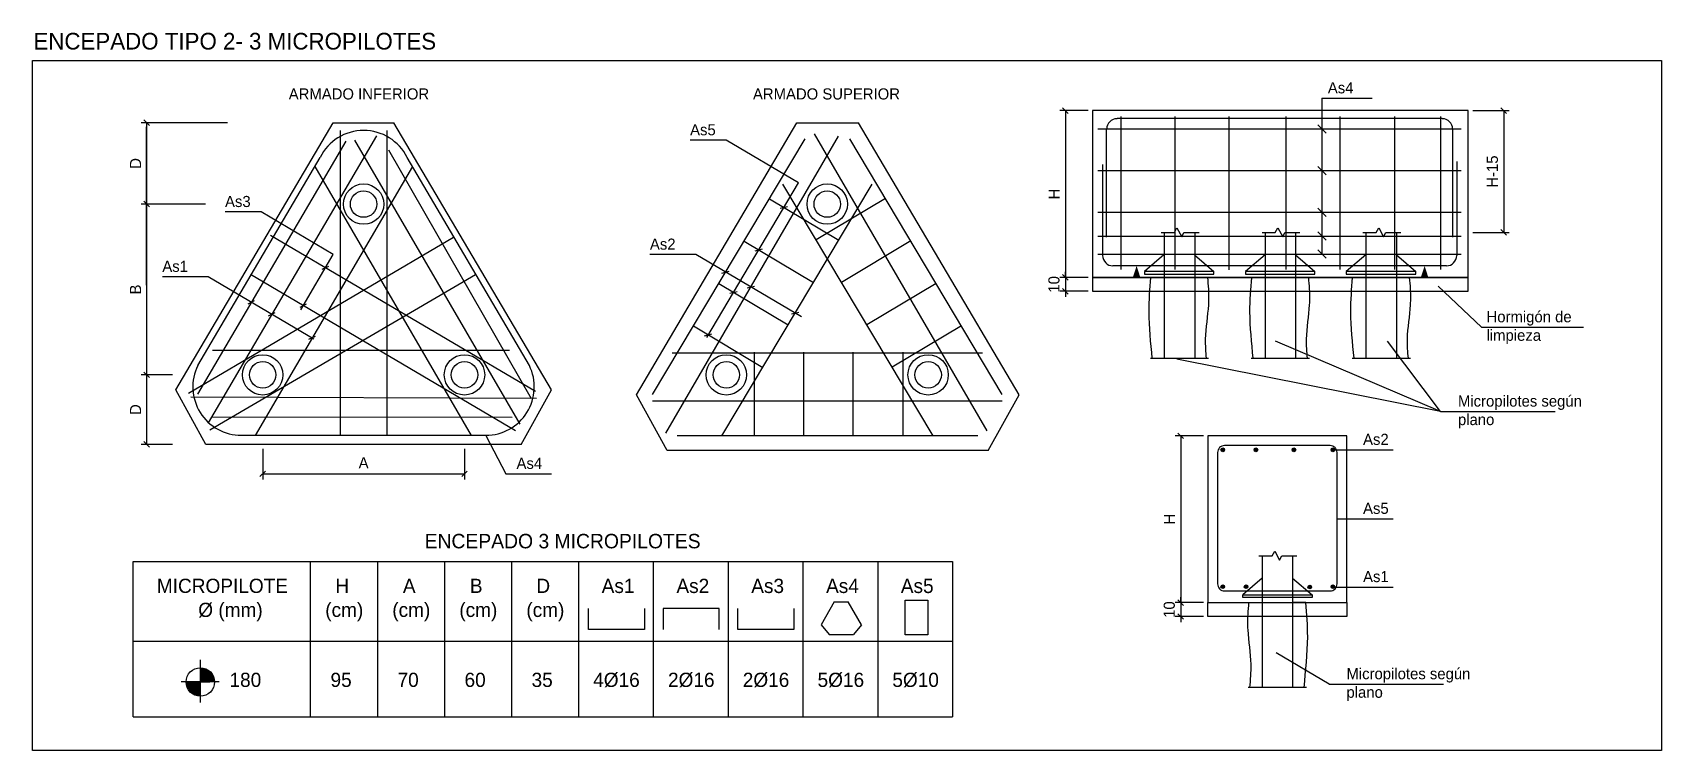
# Model space of a CAD drawing. Header units: millimetres. Extents: x 0.2 to 29.5, y 0.2 to 13.1.
import ezdxf
from ezdxf.enums import TextEntityAlignment as Align

# ---------------------------------------------------------------- set-up
doc = ezdxf.new("R2010")
doc.units = ezdxf.units.MM
for name, color, linetype in [('0-CYPE4', 6, 'Continuous'), ('DET-ARMADURAS', 6, 'Continuous'), ('DET-BORDE ESTRUCTURA', 2, 'Continuous'), ('DET-COTAS', 8, 'Continuous'), ('DET-TEXTO', 2, 'Continuous'), ('DET-TEXTO LÍNEA', 8, 'Continuous'), ('DET-TEXTO TÍTULO', 1, 'Continuous'), ('FINO', 8, 'Continuous')]:
    doc.layers.add(name, color=color, linetype=linetype)
doc.styles.add('CENTURY', font='GOTHIC.TTF')
doc.styles.add('Estructura', font='GOTHIC.TTF', dxfattribs={"height": 0.2})
doc.styles.add('Formato', font='GOTHIC.TTF')
doc.dimstyles.new('1 50', dxfattribs={"dimtxt": 0.2, "dimasz": 0.1, "dimexe": 0.1, "dimexo": 0.08, "dimgap": 0.1, "dimtad": 1, "dimdec": 0, "dimlfac": 50, "dimzin": 1, "dimtxsty": 'Formato', "dimblk": 'OBLIQUE', "dimcen": -0.05, "dimclrd": 4, "dimclre": 8, "dimclrt": 2, "dimadec": 0, "dimazin": 0, "dimtfac": 1, "dimtdec": 0, "dimtix": 1, "dimtmove": 0, "dimatfit": 2, "dimldrblk": 'OBLIQUE', "dimfxl": 1, "dimarcsym": 0})

# ---------------------------------------------------------------- blocks, each defined once
blk = doc.blocks.new('_Oblique')
at = {"color": 0, "linetype": 'ByBlock', "lineweight": -2}
blk.add_line((-0.5, -0.5), (0.5, 0.5), dxfattribs=at)
blk = doc.blocks.new('*D35')
at = {"layer": 'Defpoints', "color": 0}
for p in [(4.363, 5.733), (7.994, 5.733), (7.994, 5.204)]:
    blk.add_point(p, dxfattribs=at)
at = {"layer": 'DET-COTAS', "color": 8, "lineweight": -2}
for p, q in [((4.363, 5.653), (4.363, 5.104)), ((7.994, 5.653), (7.994, 5.104))]:
    blk.add_line(p, q, dxfattribs=at)
at = {"layer": 'DET-COTAS', "color": 4, "lineweight": -2}
blk.add_line((4.363, 5.204), (7.994, 5.204), dxfattribs=at)
at = {"layer": 'DET-COTAS', "color": 4, "lineweight": -2, "xscale": 0.1, "yscale": 0.1, "zscale": 0.1, "rotation": 180}
blk.add_blockref('_Oblique', (4.363, 5.204), dxfattribs=at)
at = {"layer": 'DET-COTAS', "color": 4, "lineweight": -2, "xscale": 0.1, "yscale": 0.1, "zscale": 0.1}
blk.add_blockref('_Oblique', (7.994, 5.204), dxfattribs=at)
at = {"layer": 'DET-COTAS', "color": 2, "insert": (6.179, 5.404), "char_height": 0.2, "attachment_point": 5, "style": 'Formato'}
blk.add_mtext('A', dxfattribs=at)
blk = doc.blocks.new('*D36')
at = {"layer": 'Defpoints', "color": 0}
for p in [(3.81, 11.522), (2.275, 10.057), (3.416, 10.057)]:
    blk.add_point(p, dxfattribs=at)
at = {"layer": 'DET-COTAS', "color": 8, "lineweight": -2}
for p, q in [((3.73, 11.522), (2.175, 11.522)), ((3.336, 10.057), (2.175, 10.057))]:
    blk.add_line(p, q, dxfattribs=at)
at = {"layer": 'DET-COTAS', "color": 4, "lineweight": -2}
blk.add_line((2.275, 11.522), (2.275, 10.057), dxfattribs=at)
at = {"layer": 'DET-COTAS', "color": 4, "lineweight": -2, "xscale": 0.1, "yscale": 0.1, "zscale": 0.1}
for p, rotation in [((2.275, 11.522), 90), ((2.275, 10.057), 270)]:
    blk.add_blockref('_Oblique', p, dxfattribs=dict(at, rotation=rotation))
at = {"layer": 'DET-COTAS', "color": 2, "insert": (2.075, 10.789), "char_height": 0.2, "attachment_point": 5, "rotation": 90, "style": 'Formato'}
blk.add_mtext('D', dxfattribs=at)
blk = doc.blocks.new('*D37')
at = {"layer": 'Defpoints', "color": 0}
for p in [(3.416, 10.057), (2.275, 6.985), (2.82, 6.985)]:
    blk.add_point(p, dxfattribs=at)
at = {"layer": 'DET-COTAS', "color": 8, "lineweight": -2}
for p, q in [((3.336, 10.057), (2.175, 10.057)), ((2.74, 6.985), (2.175, 6.985))]:
    blk.add_line(p, q, dxfattribs=at)
at = {"layer": 'DET-COTAS', "color": 4, "lineweight": -2}
blk.add_line((2.275, 10.057), (2.275, 6.985), dxfattribs=at)
at = {"layer": 'DET-COTAS', "color": 4, "lineweight": -2, "xscale": 0.1, "yscale": 0.1, "zscale": 0.1}
for p, rotation in [((2.275, 10.057), 90), ((2.275, 6.985), 270)]:
    blk.add_blockref('_Oblique', p, dxfattribs=dict(at, rotation=rotation))
at = {"layer": 'DET-COTAS', "color": 2, "insert": (2.075, 8.521), "char_height": 0.2, "attachment_point": 5, "rotation": 90, "style": 'Formato'}
blk.add_mtext('B', dxfattribs=at)
blk = doc.blocks.new('*D38')
at = {"layer": 'Defpoints', "color": 0}
for p in [(2.82, 6.985), (2.275, 5.733), (2.82, 5.733)]:
    blk.add_point(p, dxfattribs=at)
at = {"layer": 'DET-COTAS', "color": 8, "lineweight": -2}
for p, q in [((2.74, 6.985), (2.175, 6.985)), ((2.74, 5.733), (2.175, 5.733))]:
    blk.add_line(p, q, dxfattribs=at)
at = {"layer": 'DET-COTAS', "color": 4, "lineweight": -2}
blk.add_line((2.275, 6.985), (2.275, 5.733), dxfattribs=at)
at = {"layer": 'DET-COTAS', "color": 4, "lineweight": -2, "xscale": 0.1, "yscale": 0.1, "zscale": 0.1}
for p, rotation in [((2.275, 6.985), 90), ((2.275, 5.733), 270)]:
    blk.add_blockref('_Oblique', p, dxfattribs=dict(at, rotation=rotation))
at = {"layer": 'DET-COTAS', "color": 2, "insert": (2.075, 6.359), "char_height": 0.2, "attachment_point": 5, "rotation": 90, "style": 'Formato'}
blk.add_mtext('D', dxfattribs=at)
blk = doc.blocks.new('*D39')
at = {"layer": 'Defpoints', "color": 0}
for p in [(19.292, 11.738), (18.804, 8.738), (19.292, 8.738)]:
    blk.add_point(p, dxfattribs=at)
at = {"layer": 'DET-COTAS', "color": 8, "lineweight": -2}
for p, q in [((19.212, 11.738), (18.704, 11.738)), ((19.212, 8.738), (18.704, 8.738))]:
    blk.add_line(p, q, dxfattribs=at)
at = {"layer": 'DET-COTAS', "color": 4, "lineweight": -2}
blk.add_line((18.804, 11.738), (18.804, 8.738), dxfattribs=at)
at = {"layer": 'DET-COTAS', "color": 4, "lineweight": -2, "xscale": 0.1, "yscale": 0.1, "zscale": 0.1}
for p, rotation in [((18.804, 11.738), 90), ((18.804, 8.738), 270)]:
    blk.add_blockref('_Oblique', p, dxfattribs=dict(at, rotation=rotation))
at = {"layer": 'DET-COTAS', "color": 2, "insert": (18.604, 10.238), "char_height": 0.2, "attachment_point": 5, "rotation": 90, "style": 'Formato'}
blk.add_mtext('H', dxfattribs=at)
blk = doc.blocks.new('*D40')
at = {"layer": 'Defpoints', "color": 0}
for p in [(19.292, 8.738), (18.804, 8.488), (19.292, 8.488)]:
    blk.add_point(p, dxfattribs=at)
at = {"layer": 'DET-COTAS', "color": 4, "lineweight": -2}
for p, q in [((18.804, 8.738), (18.804, 8.838)), ((18.804, 8.738), (18.804, 8.488)), ((18.804, 8.488), (18.804, 8.388))]:
    blk.add_line(p, q, dxfattribs=at)
at = {"layer": 'DET-COTAS', "color": 8, "lineweight": -2}
for p, q in [((19.212, 8.738), (18.704, 8.738)), ((19.212, 8.488), (18.704, 8.488))]:
    blk.add_line(p, q, dxfattribs=at)
at = {"layer": 'DET-COTAS', "color": 4, "lineweight": -2, "xscale": 0.1, "yscale": 0.1, "zscale": 0.1}
for p, rotation in [((18.804, 8.738), 270), ((18.804, 8.488), 90)]:
    blk.add_blockref('_Oblique', p, dxfattribs=dict(at, rotation=rotation))
at = {"layer": 'DET-COTAS', "color": 2, "insert": (18.599, 8.613), "char_height": 0.2, "attachment_point": 5, "rotation": 90, "style": 'Formato'}
blk.add_mtext('10', dxfattribs=at)
blk = doc.blocks.new('*D41')
at = {"layer": 'Defpoints', "color": 0}
for p in [(26.053, 11.738), (26.053, 9.547), (26.69, 9.547)]:
    blk.add_point(p, dxfattribs=at)
at = {"layer": 'DET-COTAS', "color": 8, "lineweight": -2}
for p, q in [((26.133, 11.738), (26.79, 11.738)), ((26.133, 9.547), (26.79, 9.547))]:
    blk.add_line(p, q, dxfattribs=at)
at = {"layer": 'DET-COTAS', "color": 4, "lineweight": -2}
blk.add_line((26.69, 11.738), (26.69, 9.547), dxfattribs=at)
at = {"layer": 'DET-COTAS', "color": 4, "lineweight": -2, "xscale": 0.1, "yscale": 0.1, "zscale": 0.1}
for p, rotation in [((26.69, 11.738), 90), ((26.69, 9.547), 270)]:
    blk.add_blockref('_Oblique', p, dxfattribs=dict(at, rotation=rotation))
at = {"layer": 'DET-COTAS', "color": 2, "insert": (26.487, 10.642), "char_height": 0.2, "attachment_point": 5, "rotation": 90, "style": 'Formato'}
blk.add_mtext('H-15', dxfattribs=at)
blk = doc.blocks.new('*D42')
at = {"layer": 'Defpoints', "color": 0}
for p in [(21.367, 5.887), (20.879, 2.887), (21.367, 2.887)]:
    blk.add_point(p, dxfattribs=at)
at = {"layer": 'DET-COTAS', "color": 8, "lineweight": -2}
for p, q in [((21.287, 5.887), (20.779, 5.887)), ((21.287, 2.887), (20.779, 2.887))]:
    blk.add_line(p, q, dxfattribs=at)
at = {"layer": 'DET-COTAS', "color": 4, "lineweight": -2}
blk.add_line((20.879, 5.887), (20.879, 2.887), dxfattribs=at)
at = {"layer": 'DET-COTAS', "color": 4, "lineweight": -2, "xscale": 0.1, "yscale": 0.1, "zscale": 0.1}
for p, rotation in [((20.879, 5.887), 90), ((20.879, 2.887), 270)]:
    blk.add_blockref('_Oblique', p, dxfattribs=dict(at, rotation=rotation))
at = {"layer": 'DET-COTAS', "color": 2, "insert": (20.679, 4.387), "char_height": 0.2, "attachment_point": 5, "rotation": 90, "style": 'Formato'}
blk.add_mtext('H', dxfattribs=at)
blk = doc.blocks.new('*D43')
at = {"layer": 'Defpoints', "color": 0}
for p in [(21.367, 2.887), (20.879, 2.637), (21.367, 2.637)]:
    blk.add_point(p, dxfattribs=at)
at = {"layer": 'DET-COTAS', "color": 4, "lineweight": -2}
for p, q in [((20.879, 2.887), (20.879, 2.987)), ((20.879, 2.887), (20.879, 2.637)), ((20.879, 2.637), (20.879, 2.537))]:
    blk.add_line(p, q, dxfattribs=at)
at = {"layer": 'DET-COTAS', "color": 8, "lineweight": -2}
for p, q in [((21.287, 2.887), (20.779, 2.887)), ((21.287, 2.637), (20.779, 2.637))]:
    blk.add_line(p, q, dxfattribs=at)
at = {"layer": 'DET-COTAS', "color": 4, "lineweight": -2, "xscale": 0.1, "yscale": 0.1, "zscale": 0.1}
for p, rotation in [((20.879, 2.887), 270), ((20.879, 2.637), 90)]:
    blk.add_blockref('_Oblique', p, dxfattribs=dict(at, rotation=rotation))
at = {"layer": 'DET-COTAS', "color": 2, "insert": (20.674, 2.762), "char_height": 0.2, "attachment_point": 5, "rotation": 90, "style": 'Formato'}
blk.add_mtext('10', dxfattribs=at)

msp = doc.modelspace()

# ---------------------------------------------------------------- hatches: boundary and pattern name
at = {"layer": '0-CYPE4'}
for points in [[(21.67, 5.636, 1), (21.603, 5.636, 1)], [(22.264, 5.636, 1), (22.197, 5.636, 1)], [(22.95, 5.636, 1), (22.883, 5.636, 1)], [(23.65, 5.636, 1), (23.583, 5.636, 1)], [(21.67, 3.174, 1), (21.603, 3.174, 1)], [(22.089, 3.174, 1), (22.022, 3.174, 1)], [(23.235, 3.168, 1), (23.168, 3.168, 1)], [(23.65, 3.174, 1), (23.583, 3.174, 1)]]:
    msp.add_hatch(color=256, dxfattribs=at).paths.add_polyline_path(points)

# ---------------------------------------------------------------- linework, layer by layer
for p, q in [((5.857, 11.19), (3.193, 6.64)), ((6.41, 11.283), (3.381, 6.121)), ((5.758, 11.382), (5.758, 5.896)), ((6.014, 11.207), (8.989, 6.097)), ((6.599, 11.382), (6.599, 5.896)), ((11.379, 6.632), (14.122, 11.233)), ((11.615, 5.934), (14.722, 11.278)), ((17.396, 5.98), (14.289, 11.324)), ((17.67, 6.631), (14.926, 11.233)), ((3.195, 7.153), (5.395, 10.894)), ((6.625, 11.034), (9.193, 6.559)), ((9.162, 7.153), (6.962, 10.894)), ((7.058, 10.731), (4.227, 5.896)), ((5.3, 10.733), (8.116, 5.896)), ((12.623, 5.89), (15.328, 10.414)), ((16.425, 5.89), (13.72, 10.414)), ((13.481, 10.153), (14.728, 9.408)), ((15.566, 10.157), (14.32, 9.412)), ((3.027, 6.654), (7.795, 9.465)), ((9.271, 6.683), (4.504, 9.495)), ((13.025, 9.39), (14.272, 8.645)), ((16.022, 9.394), (14.775, 8.649)), ((3.415, 5.994), (8.193, 8.788)), ((8.914, 5.977), (4.147, 8.789)), ((12.569, 8.628), (13.816, 7.882)), ((16.478, 8.631), (15.231, 7.887)), ((12.113, 7.865), (13.36, 7.12)), ((16.933, 7.868), (15.686, 7.124)), ((3.461, 7.432), (8.803, 7.432)), ((11.733, 7.382), (17.315, 7.38)), ((13.211, 5.902), (13.211, 7.394)), ((14.099, 5.902), (14.1, 7.393)), ((14.988, 5.902), (14.988, 7.393)), ((15.883, 5.902), (15.883, 7.393)), ((3.072, 6.59), (9.288, 6.568)), ((11.379, 6.52), (17.67, 6.519)), ((3.449, 6.228), (8.854, 6.221)), ((8.378, 5.896), (3.979, 5.896)), ((17.229, 5.89), (11.819, 5.89))]:
    msp.add_line(p, q, dxfattribs=at)
msp.add_lwpolyline([(21.667, 3.098), (23.567, 3.098, 0.414214), (23.692, 3.223), (23.692, 5.587, 0.414214), (23.567, 5.712), (21.667, 5.712, 0.414214), (21.542, 5.587), (21.542, 3.223, 0.414214)], format="xyb", close=True, dxfattribs=at)
for centre in [(21.636, 5.636), (22.231, 5.636), (22.916, 5.636), (23.617, 5.636), (21.636, 3.174), (22.055, 3.174), (23.201, 3.168), (23.617, 3.174)]:
    msp.add_circle(centre, 0.0333, dxfattribs=at)
for centre, start, end in [((6.179, 10.51), 26.131, 153.869), ((3.979, 6.769), 153.869, 270), ((8.378, 6.769), 270, 26.131)]:
    msp.add_arc(centre, 0.872, start, end, dxfattribs=at)
at = {"layer": 'DET-ARMADURAS', "color": 6}
for p, q in [((25.585, 11.594), (19.734, 11.594)), ((19.801, 11.633), (19.801, 8.88)), ((20.772, 11.633), (20.772, 8.88)), ((21.743, 11.633), (21.743, 8.874)), ((22.772, 11.633), (22.772, 8.88)), ((23.743, 11.633), (23.743, 8.88)), ((24.728, 11.633), (24.728, 8.88)), ((25.554, 11.633), (25.554, 8.88)), ((19.388, 11.409), (25.925, 11.409)), ((19.547, 9.463), (19.547, 11.407)), ((25.772, 9.463), (25.772, 11.407)), ((19.388, 10.659), (25.925, 10.659)), ((19.475, 10.769), (19.475, 9.132)), ((25.844, 10.824), (25.844, 9.132)), ((19.388, 9.909), (25.925, 9.909)), ((19.388, 9.483), (25.925, 9.483)), ((19.388, 9.159), (25.925, 9.159)), ((25.658, 8.945), (19.661, 8.945))]:
    msp.add_line(p, q, dxfattribs=at)
for centre, start, end in [((19.734, 11.407), 90, 180), ((25.585, 11.407), 0, 90), ((19.661, 9.132), 180, 270), ((25.658, 9.132), 270, 0)]:
    msp.add_arc(centre, 0.186, start, end, dxfattribs=at)
at = {"layer": 'DET-BORDE ESTRUCTURA'}
for p, q in [((19.292, 11.738), (19.292, 8.738)), ((26.053, 11.738), (19.292, 11.738)), ((26.053, 8.738), (26.053, 11.738)), ((2.798, 6.714), (5.633, 11.522)), ((5.633, 11.522), (6.724, 11.522)), ((9.559, 6.714), (6.724, 11.522)), ((11.087, 6.625), (13.975, 11.522)), ((13.975, 11.522), (15.085, 11.522)), ((17.973, 6.625), (15.085, 11.522)), ((20.527, 9.547), (20.765, 9.547)), ((20.582, 9.547), (20.582, 8.847)), ((20.765, 9.547), (20.811, 9.631)), ((20.811, 9.631), (20.9, 9.47)), ((20.9, 9.47), (20.936, 9.547)), ((20.936, 9.547), (21.21, 9.547)), ((21.132, 9.547), (21.132, 8.847)), ((22.342, 9.547), (22.58, 9.547)), ((22.397, 9.547), (22.397, 8.847)), ((22.58, 9.547), (22.626, 9.631)), ((22.626, 9.631), (22.715, 9.47)), ((22.715, 9.47), (22.752, 9.547)), ((22.752, 9.547), (23.025, 9.547)), ((22.947, 9.547), (22.947, 8.847)), ((24.158, 9.547), (24.395, 9.547)), ((24.212, 9.547), (24.212, 8.847)), ((24.395, 9.547), (24.442, 9.631)), ((24.442, 9.631), (24.53, 9.47)), ((24.53, 9.47), (24.567, 9.547)), ((24.567, 9.547), (24.84, 9.547)), ((24.762, 9.547), (24.762, 8.847)), ((20.578, 9.147), (20.228, 8.847)), ((21.128, 9.147), (21.478, 8.847)), ((22.397, 9.147), (22.043, 8.847)), ((22.947, 9.147), (23.293, 8.847)), ((24.212, 9.147), (23.858, 8.847)), ((24.762, 9.147), (25.108, 8.847)), ((20.582, 8.988), (20.582, 7.284)), ((21.132, 8.988), (21.132, 7.284)), ((22.397, 8.988), (22.397, 7.284)), ((22.947, 8.988), (22.947, 7.284)), ((24.212, 8.988), (24.212, 7.284)), ((24.762, 8.988), (24.762, 7.284)), ((19.292, 8.738), (26.053, 8.738)), ((20.341, 8.738), (20.582, 8.738)), ((21.366, 8.738), (21.132, 8.738)), ((22.156, 8.738), (22.397, 8.738)), ((23.182, 8.738), (22.947, 8.738)), ((23.971, 8.738), (24.212, 8.738)), ((24.997, 8.738), (24.762, 8.738)), ((3.343, 5.733), (2.798, 6.714)), ((9.014, 5.733), (9.559, 6.714)), ((11.642, 5.625), (11.087, 6.625)), ((17.418, 5.625), (17.973, 6.625)), ((9.014, 5.733), (3.343, 5.733)), ((17.418, 5.625), (11.642, 5.625)), ((22.524, 3.727), (22.571, 3.812)), ((22.571, 3.812), (22.659, 3.651)), ((22.287, 3.727), (22.524, 3.727)), ((22.342, 3.727), (22.342, 3.027)), ((22.659, 3.651), (22.696, 3.727)), ((22.696, 3.727), (22.969, 3.727)), ((22.892, 3.727), (22.892, 3.027)), ((22.342, 3.327), (21.996, 3.027)), ((22.892, 3.327), (23.246, 3.027)), ((22.342, 3.173), (22.342, 1.358)), ((22.892, 3.173), (22.892, 1.358)), ((22.107, 2.887), (22.342, 2.887)), ((23.133, 2.887), (22.892, 2.887))]:
    msp.add_line(p, q, dxfattribs=at)
for points in [[(20.228, 8.797), (21.478, 8.797), (21.478, 8.847), (20.228, 8.847)], [(22.043, 8.797), (23.293, 8.797), (23.293, 8.847), (22.043, 8.847)], [(23.858, 8.797), (25.108, 8.797), (25.108, 8.847), (23.858, 8.847)], [(26.053, 8.738), (19.292, 8.738), (19.292, 8.488), (26.053, 8.488)], [(21.367, 2.887), (23.867, 2.887), (23.867, 5.887), (21.367, 5.887)], [(23.246, 2.977), (21.996, 2.977), (21.996, 3.027), (23.246, 3.027)], [(21.367, 2.887), (23.867, 2.887), (23.867, 2.637), (21.367, 2.637)]]:
    msp.add_lwpolyline(points, close=True, dxfattribs=at)
for centre, radius in [((6.179, 10.057), 0.363), ((6.179, 10.057), 0.238), ((14.52, 10.057), 0.363), ((14.52, 10.057), 0.238), ((4.363, 6.985), 0.363), ((7.994, 6.985), 0.363), ((12.705, 6.985), 0.363), ((16.335, 6.985), 0.363), ((4.363, 6.985), 0.238), ((7.994, 6.985), 0.238), ((12.705, 6.985), 0.238), ((16.335, 6.985), 0.238)]:
    msp.add_circle(centre, radius, dxfattribs=at)
for points, knots in [([(20.366, 7.284), (20.343, 7.563), (20.288, 8.047), (20.325, 8.532), (20.341, 8.738)], [3.989001, 3.989001, 3.989001, 3.989001, 4.827652, 5.446042, 5.446042, 5.446042, 5.446042]), ([(21.344, 7.284), (21.333, 7.399), (21.311, 7.72), (21.388, 8.132), (21.388, 8.504), (21.373, 8.667), (21.366, 8.738)], [3.994412, 3.994412, 3.994412, 3.994412, 4.340059, 4.961362, 5.239505, 5.453045, 5.453045, 5.453045, 5.453045]), ([(22.181, 7.284), (22.158, 7.563), (22.103, 8.047), (22.14, 8.532), (22.156, 8.738)], [3.989001, 3.989001, 3.989001, 3.989001, 4.827652, 5.446042, 5.446042, 5.446042, 5.446042]), ([(23.159, 7.284), (23.149, 7.399), (23.127, 7.72), (23.203, 8.132), (23.204, 8.504), (23.188, 8.667), (23.182, 8.738)], [3.994412, 3.994412, 3.994412, 3.994412, 4.340059, 4.961362, 5.239505, 5.453045, 5.453045, 5.453045, 5.453045]), ([(23.997, 7.284), (23.973, 7.563), (23.919, 8.047), (23.955, 8.532), (23.971, 8.738)], [3.989001, 3.989001, 3.989001, 3.989001, 4.827652, 5.446042, 5.446042, 5.446042, 5.446042]), ([(24.975, 7.284), (24.964, 7.399), (24.942, 7.72), (25.019, 8.132), (25.019, 8.504), (25.004, 8.667), (24.997, 8.738)], [3.994412, 3.994412, 3.994412, 3.994412, 4.340059, 4.961362, 5.239505, 5.453045, 5.453045, 5.453045, 5.453045]), ([(22.122, 1.358), (22.136, 1.498), (22.167, 1.844), (22.085, 2.281), (22.085, 2.653), (22.101, 2.816), (22.107, 2.887)], [3.919106, 3.919106, 3.919106, 3.919106, 4.340059, 4.961362, 5.239505, 5.453045, 5.453045, 5.453045, 5.453045]), ([(23.102, 1.358), (23.125, 1.662), (23.187, 2.171), (23.149, 2.681), (23.133, 2.887)], [3.913688, 3.913688, 3.913688, 3.913688, 4.827652, 5.446042, 5.446042, 5.446042, 5.446042])]:
    msp.add_open_spline(points, degree=3, knots=knots, dxfattribs=at)
at = {"layer": 'DET-COTAS'}
for q in [(2.275, 11.447), (2.275, 5.808)]:
    msp.add_line((2.275, 8.597), q, dxfattribs=at)
at = {"layer": 'DET-TEXTO'}
for p, q in [((2.034, 0.835), (2.034, 3.627)), ((2.034, 3.627), (16.774, 3.627)), ((5.222, 0.835), (5.222, 3.627)), ((6.428, 3.627), (6.428, 0.835)), ((7.634, 3.627), (7.634, 0.835)), ((8.84, 3.627), (8.84, 0.835)), ((10.046, 3.627), (10.046, 0.835)), ((11.391, 3.627), (11.391, 0.835)), ((12.737, 3.627), (12.737, 0.835)), ((14.082, 3.627), (14.082, 0.835)), ((15.428, 3.627), (15.428, 0.835)), ((15.428, 3.627), (15.428, 0.835)), ((15.428, 3.627), (15.428, 0.835)), ((16.774, 3.627), (16.774, 0.835)), ((14.647, 2.9), (14.897, 2.9)), ((14.408, 2.486), (14.554, 2.311)), ((15.136, 2.486), (14.99, 2.311)), ((2.034, 2.196), (16.774, 2.196)), ((3.241, 1.86), (3.241, 1.09)), ((3.241, 1.672), (3.241, 1.226)), ((3.583, 1.46), (2.899, 1.46)), ((3.045, 1.46), (3.411, 1.46)), ((2.034, 0.835), (16.774, 0.835))]:
    msp.add_line(p, q, dxfattribs=at)
msp.add_lwpolyline([(15.924, 2.932), (16.332, 2.932), (16.332, 2.308), (15.924, 2.308)], close=True, dxfattribs=at)
for points in [[(11.23, 2.782), (11.23, 2.402), (10.222, 2.402), (10.222, 2.782)], [(12.575, 2.402), (12.575, 2.782), (11.567, 2.782), (11.567, 2.402)], [(13.921, 2.782), (13.921, 2.402), (12.913, 2.402), (12.913, 2.782)], [(14.647, 2.9), (14.408, 2.486)], [(15.136, 2.486), (14.897, 2.9)], [(14.554, 2.311), (14.99, 2.311)]]:
    msp.add_lwpolyline(points, dxfattribs=at)
at = {"layer": 'DET-TEXTO', "const_width": 0.256}
for points in [[(3.112, 1.46, 0.414214), (3.241, 1.332, 1)], [(3.369, 1.46, 0.414214), (3.241, 1.588, 1)]]:
    msp.add_lwpolyline(points, format="xyb", dxfattribs=at)
at = {"layer": 'DET-TEXTO'}
msp.add_circle((3.241, 1.46), 0.256, dxfattribs=at)
at = {"layer": 'DET-TEXTO LÍNEA'}
for p, q in [((23.42, 11.96), (24.325, 11.96)), ((23.42, 11.96), (23.42, 9.159)), ((23.495, 11.334), (23.345, 11.484)), ((12.702, 11.206), (12.053, 11.206)), ((14.001, 10.44), (12.702, 11.206)), ((23.495, 10.584), (23.345, 10.734)), ((12.352, 7.659), (14.001, 10.44)), ((13.673, 9.981), (13.806, 10.016)), ((23.495, 9.834), (23.345, 9.984)), ((4.335, 9.915), (3.686, 9.915)), ((5.634, 9.149), (4.335, 9.915)), ((23.495, 9.408), (23.345, 9.558)), ((5.05, 8.157), (5.634, 9.149)), ((12.158, 9.149), (11.33, 9.149)), ((14.058, 8.028), (12.158, 9.149)), ((13.222, 9.216), (13.354, 9.251)), ((23.495, 9.084), (23.345, 9.234)), ((5.436, 8.884), (5.553, 8.94)), ((12.625, 8.817), (12.757, 8.852)), ((3.385, 8.749), (2.558, 8.749)), ((5.285, 7.629), (3.385, 8.749)), ((13.081, 8.548), (13.213, 8.583)), ((26.289, 7.842), (25.508, 8.582)), ((4.102, 8.265), (4.219, 8.32)), ((5.035, 8.204), (5.153, 8.26)), ((12.769, 8.452), (12.901, 8.487)), ((4.47, 8.049), (4.587, 8.104)), ((13.875, 8.08), (14.007, 8.115)), ((5.196, 7.624), (5.313, 7.68)), ((12.313, 7.689), (12.445, 7.724)), ((26.289, 7.842), (28.124, 7.842)), ((25.553, 6.326), (22.586, 7.592)), ((25.553, 6.326), (24.602, 7.592)), ((25.553, 6.326), (20.81, 7.267)), ((25.553, 6.326), (27.614, 6.326)), ((8.378, 5.896), (8.738, 5.204)), ((23.617, 5.636), (24.703, 5.636)), ((8.738, 5.204), (9.561, 5.204)), ((23.692, 4.395), (24.703, 4.395)), ((23.617, 3.167), (24.703, 3.167)), ((23.547, 1.42), (22.597, 1.983)), ((23.547, 1.42), (25.609, 1.42))]:
    msp.add_line(p, q, dxfattribs=at)
at = {"layer": 'DET-TEXTO TÍTULO'}
msp.add_lwpolyline([(0.224, 12.641), (29.527, 12.641), (29.527, 0.228), (0.224, 0.228)], close=True, dxfattribs=at)
at = {"layer": 'FINO'}
for p, q in [((20.333, 7.284), (21.381, 7.284)), ((22.148, 7.284), (23.197, 7.284)), ((23.964, 7.284), (25.012, 7.284)), ((23.14, 1.358), (22.092, 1.358))]:
    msp.add_line(p, q, dxfattribs=at)
for points in [[(20.153, 8.738), (20.018, 8.738), (20.085, 8.945)], [(25.334, 8.738), (25.199, 8.738), (25.267, 8.945)], [(25.334, 8.738), (25.199, 8.738), (25.267, 8.945)]]:
    msp.add_solid(points, dxfattribs=at)

# ---------------------------------------------------------------- texts
at = {"layer": 'DET-TEXTO', "style": 'Estructura'}
for s, height, p in [('ENCEPADO 3 MICROPILOTES', 0.26, (9.759, 3.864)), ('MICROPILOTE', 0.256, (3.639, 3.061)), ('H', 0.256, (5.794, 3.061)), ('A', 0.256, (7, 3.061)), ('B', 0.256, (8.205, 3.061)), ('D', 0.256, (9.411, 3.061)), ('As1', 0.256, (10.757, 3.06)), ('As2', 0.256, (12.102, 3.06)), ('As3', 0.256, (13.448, 3.06)), ('As4', 0.256, (14.794, 3.06)), ('As5', 0.256, (16.139, 3.06)), ('%%c (mm)', 0.256, (3.784, 2.629)), ('(cm)', 0.256, (5.831, 2.629)), ('(cm)', 0.256, (7.037, 2.629)), ('(cm)', 0.256, (8.243, 2.629)), ('(cm)', 0.256, (9.449, 2.629)), ('180', 0.256, (4.052, 1.37)), ('95', 0.256, (5.774, 1.37)), ('70', 0.256, (6.98, 1.37)), ('60', 0.256, (8.185, 1.37)), ('35', 0.256, (9.391, 1.37)), ('4%%C16', 0.256, (10.728, 1.37)), ('2%%C16', 0.256, (12.074, 1.37)), ('2%%C16', 0.256, (13.419, 1.37)), ('5%%C16', 0.256, (14.765, 1.37)), ('5%%C10', 0.256, (16.11, 1.37))]:
    msp.add_text(s, height=height, dxfattribs=at).set_placement(p, align=Align.CENTER)
at = {"layer": 'DET-TEXTO', "char_height": 0.2, "attachment_point": 1, "style": 'CENTURY'}
for s, width, heights, insert in [('ARMADO INFERIOR', 9.01864, [-0.21], (4.832, 12.139)), ('ARMADO SUPERIOR', 9.01864, [-0.21], (13.184, 12.139)), ('As4', 9.01864, [-0.209], (23.526, 12.249)), ('As5', 9.01864, [-0.205], (12.053, 11.494)), ('As3', 9.01864, [-0.21], (3.686, 10.204)), ('As2', 9.01864, [-0.209], (11.33, 9.437)), ('As1', 9.01864, [-0.204], (2.558, 9.038)), ('Hormigón de\\Plimpieza', 9.01864, [-0.614], (26.381, 8.131)), ('Micropilotes según plano', 2.24543, [-0.617], (25.867, 6.614)), ('As2', 9.01864, [-0.209], (24.16, 5.925)), ('As4', 9.01864, [-0.209], (8.93, 5.493)), ('As5', 9.01864, [-0.205], (24.16, 4.684)), ('As1', 9.01864, [-0.204], (24.16, 3.456)), ('Micropilotes según plano', 2.24543, [-0.617], (23.861, 1.709))]:
    msp.add_mtext_dynamic_manual_height_columns(s, width=width, gutter_width=12.5, heights=heights, dxfattribs=dict(at, insert=insert))
at = {"layer": 'DET-TEXTO TÍTULO', "style": 'Formato'}
msp.add_text('ENCEPADO TIPO 2- 3 MICROPILOTES', height=0.3, dxfattribs=at).set_placement((0.239, 12.838))

# ---------------------------------------------------------------- dimensions: what is measured, and where the dimension line sits
at = {"layer": 'DET-COTAS'}
for base, p1, p2, text, picture, middle in [((18.804, 8.738), (19.292, 11.738), (19.292, 8.738), 'H', '*D39', (18.604, 10.238)), ((26.69, 9.547), (26.053, 11.738), (26.053, 9.547), 'H-15', '*D41', (26.487, 10.642)), ((2.275, 6.985), (3.416, 10.057), (2.82, 6.985), 'B', '*D37', (2.075, 8.521)), ((18.804, 8.488), (19.292, 8.738), (19.292, 8.488), '10', '*D40', (18.599, 8.613)), ((20.879, 2.887), (21.367, 5.887), (21.367, 2.887), 'H', '*D42', (20.679, 4.387)), ((20.879, 2.637), (21.367, 2.887), (21.367, 2.637), '10', '*D43', (20.674, 2.762))]:
    dim = msp.add_linear_dim(base=base, p1=p1, p2=p2, angle=90, text=text, dimstyle='1 50', dxfattribs=at)
    dim.commit()
    dim.dimension.update_dxf_attribs({"geometry": picture, "text_midpoint": middle})
for base, p1, p2, picture, middle in [((2.275, 10.057), (3.81, 11.522), (3.416, 10.057), '*D36', (2.075, 10.789)), ((2.275, 5.733), (2.82, 6.985), (2.82, 5.733), '*D38', (2.075, 6.359))]:
    dim = msp.add_linear_dim(base=base, p1=p1, p2=p2, angle=90, text='D', dimstyle='1 50', override={"dimtxsty": 'Formato'}, dxfattribs=at)
    dim.commit()
    dim.dimension.update_dxf_attribs({"geometry": picture, "text_midpoint": middle})
dim = msp.add_aligned_dim(p1=(4.363, 5.733), p2=(7.994, 5.733), distance=-0.528, text='A', dimstyle='1 50', dxfattribs=at)
dim.commit()
dim.dimension.update_dxf_attribs({"geometry": '*D35', "text_midpoint": (6.179, 5.404)})

doc.saveas('drawing.dxf')
